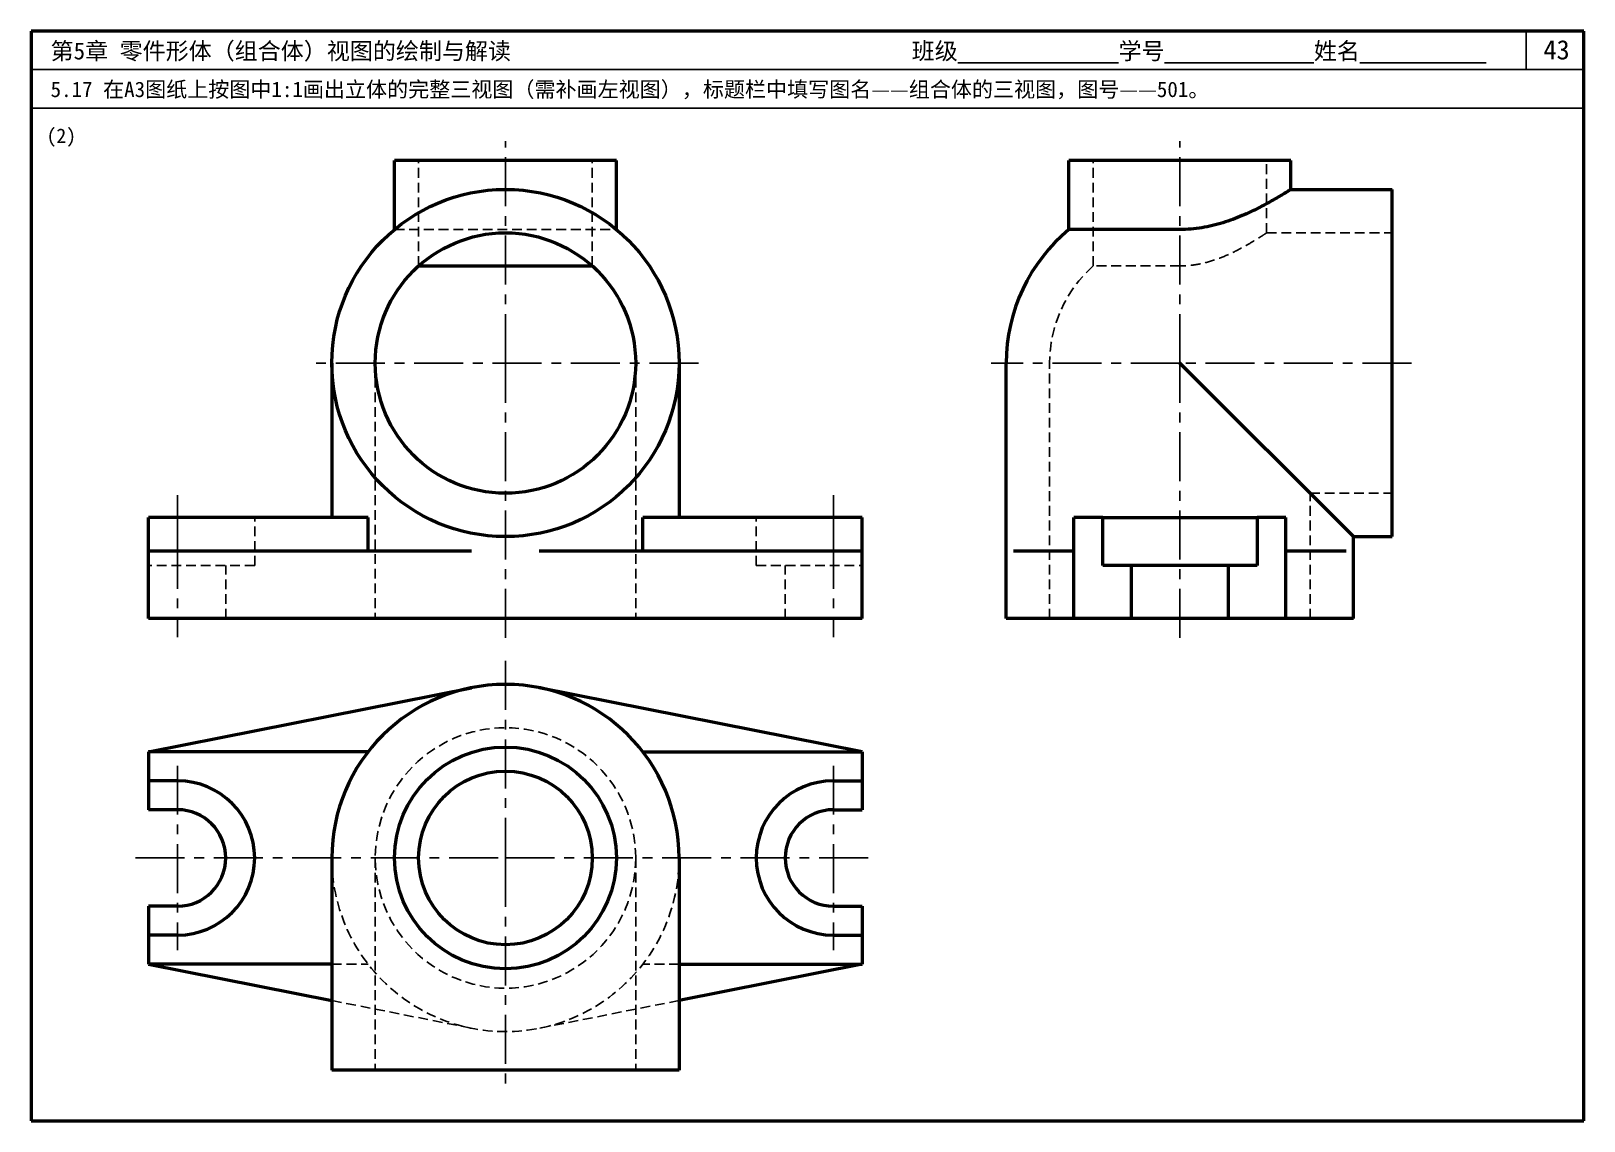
# Model space of a CAD drawing. Header units: millimetres. Extents: x 0 to 322, y 0 to 226.
import ezdxf

# ---------------------------------------------------------------- set-up
doc = ezdxf.new("R2010")
doc.units = ezdxf.units.MM
doc.header["$LTSCALE"] = 0.32
doc.linetypes.add('CENTER', pattern=[50.8, 31.75, -6.35, 6.35, -6.35])
doc.linetypes.add('HIDDEN', pattern=[9.525, 6.35, -3.175])
for name, color, linetype in [('点画线层', 7, 'CENTER'), ('答案', 1, 'Continuous'), ('虚线层', 7, 'HIDDEN')]:
    doc.layers.add(name, color=color, linetype=linetype)
doc.layers.add('粗实线层', color=7, linetype='Continuous', lineweight=50)
doc.styles.add('宋体', font='SimSun.ttf', dxfattribs={"height": 3.5})

msp = doc.modelspace()

# ---------------------------------------------------------------- linework, layer by layer
at = {"lineweight": 50}
for p, q in [((322, 226), (0, 226)), ((0, 226), (0, 0)), ((322, 0), (322, 226)), ((0, 0), (322, 0))]:
    msp.add_line(p, q, dxfattribs=at)
for p, q in [((310, 218), (310, 226)), ((322, 218), (0, 218)), ((322, 210), (0, 210))]:
    msp.add_line(p, q)
at = {"layer": '点画线层'}
for p, q in [((98.37, 157.16), (98.37, 203.16)), ((138.37, 157.16), (58.37, 157.16)), ((98.37, 100.16), (98.37, 157.16)), ((30.37, 120.52), (30.37, 129.73)), ((166.37, 120.52), (166.37, 129.73)), ((30.37, 120.52), (30.37, 100.32)), ((166.37, 120.52), (166.37, 100.32)), ((98.37, 95.38), (98.37, 54.53)), ((30.37, 73.67), (30.37, 35.41)), ((166.37, 73.67), (166.37, 35.41)), ((21.66, 54.53), (98.37, 54.53)), ((98.37, 54.53), (98.37, 6.53)), ((98.37, 54.53), (175.11, 54.53))]:
    msp.add_line(p, q, dxfattribs=at)
at = {"layer": '答案', "linetype": 'CENTER'}
for p, q in [((238.21, 157.16), (238.21, 203.16)), ((238.21, 157.16), (199.11, 157.16)), ((286.21, 157.16), (238.21, 157.16)), ((238.21, 100.16), (238.21, 157.16))]:
    msp.add_line(p, q, dxfattribs=at)
at = {"layer": '答案', "lineweight": 50}
for p, q in [((261.21, 199.16), (215.21, 199.16)), ((215.21, 184.86), (215.21, 199.16)), ((261.21, 193.16), (261.21, 199.16)), ((261.21, 193.16), (282.21, 193.16)), ((282.21, 121.16), (282.21, 193.16)), ((238.21, 184.86), (215.21, 184.86)), ((202.21, 104.16), (202.21, 157.16)), ((274.21, 121.16), (238.21, 157.16)), ((216.21, 104.16), (216.21, 125.16)), ((222.21, 125.16), (216.21, 125.16)), ((222.21, 115.16), (222.21, 125.16)), ((222.21, 125.16), (254.21, 125.16)), ((260.21, 125.16), (254.21, 125.16)), ((254.21, 125.16), (254.21, 115.16)), ((260.21, 104.16), (260.21, 125.16)), ((274.21, 104.16), (274.21, 121.16)), ((274.21, 121.16), (282.21, 121.16)), ((216.21, 118.16), (203.71, 118.16)), ((272.71, 118.16), (260.21, 118.16)), ((254.21, 115.16), (222.21, 115.16)), ((228.21, 104.16), (228.21, 115.16)), ((248.21, 115.16), (248.21, 104.16)), ((274.21, 104.16), (202.21, 104.16))]:
    msp.add_line(p, q, dxfattribs=at)
at = {"layer": '答案', "linetype": 'HIDDEN'}
for p, q in [((220.21, 177.29), (220.21, 199.16)), ((256.21, 184.16), (256.21, 199.16)), ((256.21, 184.16), (282.21, 184.16)), ((238.21, 177.29), (220.21, 177.29)), ((211.21, 104.16), (211.21, 157.16)), ((265.21, 104.16), (265.21, 130.16)), ((265.21, 130.16), (282.21, 130.16))]:
    msp.add_line(p, q, dxfattribs=at)
at = {"layer": '答案', "lineweight": 50}
msp.add_arc((238.21, 157.16), 36, 129.709, 180, dxfattribs=at)
at = {"layer": '答案', "linetype": 'HIDDEN'}
msp.add_arc((238.21, 157.16), 27, 131.8103, 180, dxfattribs=at)
at = {"layer": '答案', "lineweight": 50}
msp.add_open_spline([(261.21, 193.16), (261.21, 193.16), (261.18, 193.14), (261.03, 193.05), (260.91, 192.97), (260.61, 192.78), (260.42, 192.66), (259.97, 192.38), (259.71, 192.22), (259.11, 191.86), (258.78, 191.66), (258.06, 191.23), (257.66, 191), (256.41, 190.29), (255.47, 189.78), (253.47, 188.77), (252.34, 188.24), (249.88, 187.2), (248.54, 186.69), (246.44, 186.05), (245.72, 185.85), (244.25, 185.5), (243.5, 185.35), (242, 185.11), (241.24, 185.01), (239.72, 184.89), (238.96, 184.86), (238.21, 184.86)], degree=3, knots=[-35.94289, -35.94289, -35.94289, -35.94289, -33.706423, -33.706423, -31.469956, -31.469956, -29.23349, -29.23349, -26.997023, -26.997023, -24.760556, -24.760556, -22.524089, -22.524089, -18.051155, -18.051155, -13.538366, -13.538366, -9.025578, -9.025578, -6.769183, -6.769183, -4.512789, -4.512789, -2.256394, -2.256394, 0, 0, 0, 0], dxfattribs=at)
at = {"layer": '答案', "linetype": 'HIDDEN'}
msp.add_open_spline([(256.21, 184.16), (256.21, 184.16), (256.18, 184.14), (256.07, 184.07), (255.98, 184.01), (255.74, 183.85), (255.59, 183.75), (255.24, 183.52), (255.03, 183.39), (254.33, 182.95), (253.76, 182.59), (252.45, 181.81), (251.71, 181.39), (250.16, 180.56), (249.27, 180.11), (247.35, 179.25), (246.31, 178.83), (244.11, 178.11), (242.95, 177.81), (241.19, 177.5), (240.59, 177.42), (239.4, 177.31), (238.8, 177.29), (238.21, 177.29)], degree=3, knots=[-28.249717, -28.249717, -28.249717, -28.249717, -26.493875, -26.493875, -24.738034, -24.738034, -22.982192, -22.982192, -21.226351, -21.226351, -17.714668, -17.714668, -14.202985, -14.202985, -10.652239, -10.652239, -7.101492, -7.101492, -3.550746, -3.550746, -1.775373, -1.775373, 0, 0, 0, 0], dxfattribs=at)
at = {"layer": '粗实线层'}
for p, q in [((121.37, 199.16), (75.37, 199.16)), ((75.37, 184.86), (75.37, 199.16)), ((121.37, 184.86), (121.37, 199.16)), ((80.37, 177.29), (116.37, 177.29)), ((62.37, 157.16), (62.37, 125.16)), ((134.37, 157.16), (134.37, 125.16)), ((24.37, 104.16), (24.37, 125.16)), ((69.88, 125.16), (24.37, 125.16)), ((69.88, 118.16), (69.88, 125.16)), ((172.37, 125.16), (126.87, 125.16)), ((126.87, 118.16), (126.87, 125.16)), ((172.37, 104.16), (172.37, 125.16)), ((91.36, 118.16), (24.37, 118.16)), ((172.37, 118.16), (105.39, 118.16)), ((172.37, 104.16), (24.37, 104.16)), ((24.37, 76.53), (91.36, 89.84)), ((172.37, 76.53), (105.39, 89.84)), ((24.37, 76.53), (24.37, 64.53)), ((69.88, 76.53), (24.37, 76.53)), ((126.87, 76.53), (172.37, 76.53)), ((172.37, 76.53), (172.37, 64.53)), ((30.37, 70.53), (24.37, 70.53)), ((166.37, 70.53), (172.37, 70.53)), ((30.37, 64.53), (24.37, 64.53)), ((166.37, 64.53), (172.37, 64.53)), ((62.37, 54.53), (62.37, 10.53)), ((134.37, 54.53), (134.37, 10.53)), ((24.37, 44.53), (24.37, 32.53)), ((30.37, 44.53), (24.37, 44.53)), ((166.37, 44.53), (172.37, 44.53)), ((172.37, 44.53), (172.37, 32.53)), ((30.37, 38.53), (24.37, 38.53)), ((166.37, 38.53), (172.37, 38.53)), ((62.37, 32.53), (24.37, 32.53)), ((24.37, 32.53), (62.37, 24.98)), ((134.37, 32.53), (172.37, 32.53)), ((172.37, 32.53), (134.37, 24.98)), ((134.37, 10.53), (62.37, 10.53))]:
    msp.add_line(p, q, dxfattribs=at)
for centre, radius in [((98.37, 157.16), 36), ((98.37, 157.16), 27), ((98.37, 54.53), 23), ((98.37, 54.53), 18)]:
    msp.add_circle(centre, radius, dxfattribs=at)
for centre, radius, start, end in [((98.37, 54.53), 36, 0, 180), ((30.37, 54.53), 16, 270, 90), ((166.37, 54.53), 16, 90, 270), ((30.37, 54.53), 10, 270, 90), ((166.37, 54.53), 10, 90, 270)]:
    msp.add_arc(centre, radius, start, end, dxfattribs=at)
at = {"layer": '虚线层'}
for p, q in [((80.37, 177.29), (80.37, 199.16)), ((116.37, 177.29), (116.37, 199.16)), ((75.37, 184.86), (121.37, 184.86)), ((71.37, 157.16), (71.37, 104.16)), ((125.37, 157.16), (125.37, 104.16)), ((46.37, 115.16), (46.37, 125.16)), ((150.37, 115.16), (150.37, 125.16)), ((46.37, 115.16), (24.37, 115.16)), ((40.37, 104.16), (40.37, 115.16)), ((150.37, 115.16), (172.37, 115.16)), ((156.37, 104.16), (156.37, 115.16)), ((71.37, 54.53), (71.37, 10.53)), ((125.37, 54.53), (125.37, 10.53)), ((62.37, 32.53), (69.88, 32.53)), ((134.37, 32.53), (126.87, 32.53)), ((62.37, 24.98), (91.36, 19.22)), ((134.37, 24.98), (105.39, 19.22))]:
    msp.add_line(p, q, dxfattribs=at)
msp.add_circle((98.37, 54.53), 27, dxfattribs=at)
msp.add_arc((98.37, 54.53), 36, 180, 0, dxfattribs=at)

# ---------------------------------------------------------------- texts
at = {"style": '宋体'}
for s, height, p in [('第5章 零件形体（组合体）视图的绘制与解读', 3.5, (4.05, 220.12)), ('班级%%U              %%U学号%%U             %%U姓名%%U           ', 3.5, (182.61, 220.12)), ('43', 4, (313.6, 220.12)), ('5.17 在A3图纸上按图中1:1画出立体的完整三视图（需补画左视图），标题栏中填写图名——组合体的三视图，图号——501。', 3.2, (4.05, 212.31)), ('(2)', 3, (3.21, 202.79))]:
    msp.add_text(s, height=height, dxfattribs=at).set_placement(p)

doc.saveas('drawing.dxf')
